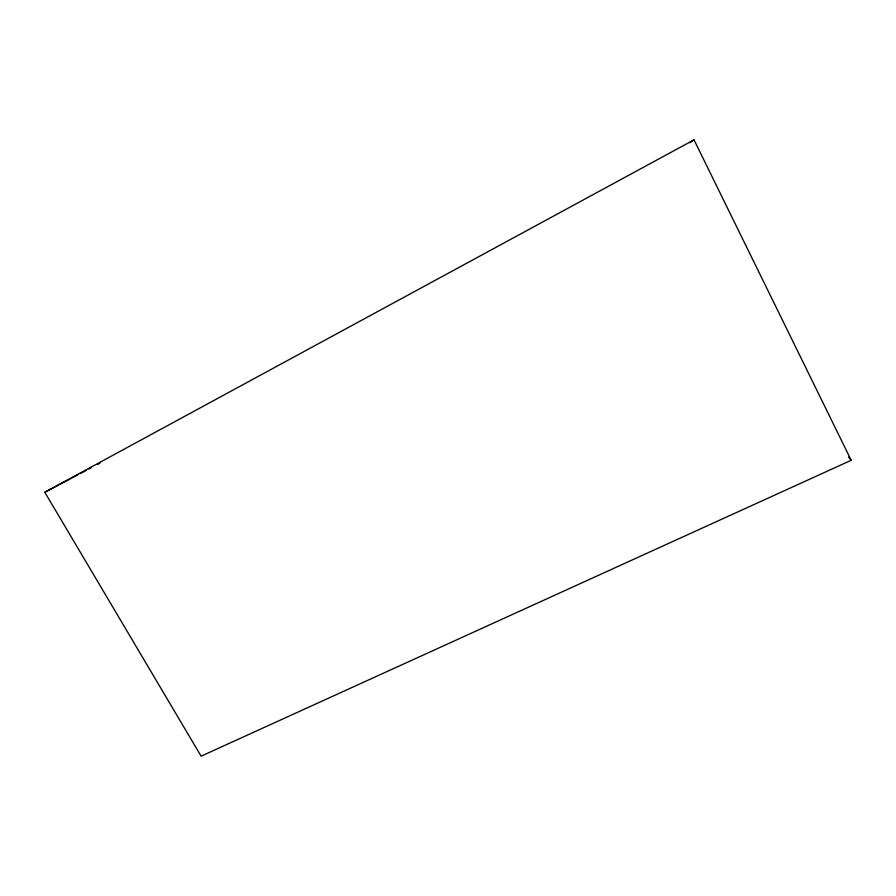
<?xml version="1.0" encoding="UTF-8"?>
<svg xmlns="http://www.w3.org/2000/svg" width="896" height="896" viewBox="0 0 896 896"><rect width="100%" height="100%" fill="white"/><g stroke="black" fill="none" stroke-linecap="round" stroke-linejoin="round"><path stroke-width="1.34" d="M689.774 142.733L694.019 139.832L851.2 460.298L201.107 756.168L44.8 492.251L694.019 139.832M44.8 492.251L77.851 474.846M80.304 473.558L86.419 470.333M88.872 469.045L91.325 467.746M97.44 464.531L99.893 463.232M848.602 457.094L851.2 460.298"/></g></svg>
